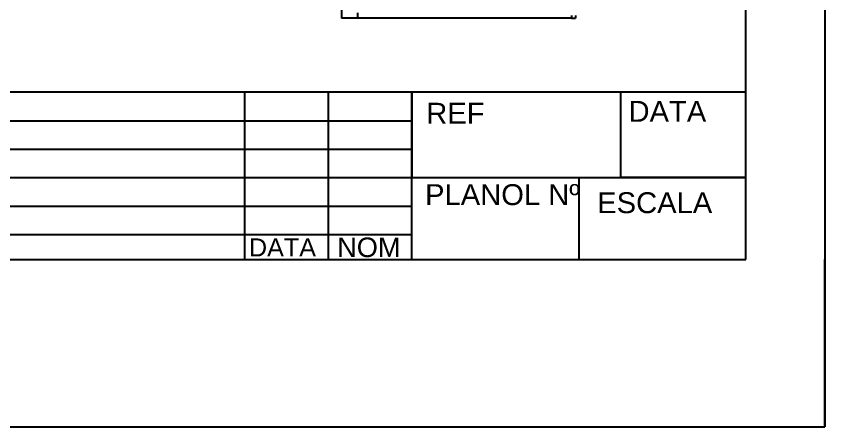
# Model space of a CAD drawing. Header units: millimetres. Extents: x 2377 to 4712, y -254 to 3188.
# Drawn here: x 2700.5 to 2797.3, y 1677.7 to 1726.8 of the extents above; entities that cross this region are included whole.
import ezdxf

# ---------------------------------------------------------------- set-up
doc = ezdxf.new("R2010")
doc.units = ezdxf.units.MM
doc.styles.get("Standard").update_dxf_attribs({"font": 'arial.ttf'})

msp = doc.modelspace()

# ---------------------------------------------------------------- linework, layer by layer
at = {"transparency": 33554687}
for p, q in [((2797.315, 1974.708), (2797.315, 1677.708)), ((2787.855, 1697.708), (2787.855, 1959.708)), ((2739.433, 1747.561), (2739.433, 1726.557)), ((2741.355, 1727.228), (2741.355, 1726.557)), ((2766.987, 1726.893), (2766.987, 1726.557)), ((2767.471, 1726.893), (2767.471, 1726.557)), ((2766.987, 1726.557), (2739.433, 1726.557)), ((2766.987, 1726.557), (2767.471, 1726.557)), ((2787.855, 1717.708), (2392.365, 1717.708)), ((2727.875, 1697.708), (2727.875, 1717.708)), ((2737.875, 1697.708), (2737.875, 1717.708)), ((2747.875, 1697.708), (2747.875, 1717.708)), ((2747.875, 1717.708), (2747.875, 1707.508)), ((2772.895, 1707.508), (2772.895, 1717.708)), ((2787.855, 1697.708), (2787.855, 1717.708)), ((2659.865, 1714.308), (2747.875, 1714.308)), ((2659.865, 1710.908), (2747.875, 1710.908)), ((2659.865, 1707.508), (2747.875, 1707.508)), ((2747.875, 1707.508), (2787.855, 1707.508)), ((2747.875, 1707.508), (2767.865, 1707.508)), ((2767.865, 1707.508), (2767.865, 1697.708)), ((2787.855, 1707.508), (2772.895, 1707.508)), ((2659.865, 1704.108), (2747.875, 1704.108)), ((2659.865, 1700.708), (2747.875, 1700.708)), ((2669.425, 1697.708), (2727.875, 1697.708)), ((2727.875, 1697.708), (2737.875, 1697.708)), ((2737.875, 1697.708), (2747.875, 1697.708)), ((2747.875, 1697.708), (2767.865, 1697.708)), ((2767.865, 1697.708), (2787.855, 1697.708)), ((2797.315, 1677.708), (2797.315, 1697.708)), ((2377.315, 1677.708), (2797.315, 1677.708))]:
    msp.add_line(p, q, dxfattribs=at)

# ---------------------------------------------------------------- texts
at = {"transparency": 33554687, "attachment_point": 1}
for s, width, gutter_width, heights, insert, char_height in [('REF', 14.59099, 12.5, [0], (2749.584, 1716.449), 2.5), ('DATA', 13.39244, 12.5, [0], (2773.805, 1716.684), 2.5), ('PLANOL Nº', 23.59117, 12.5, [4.437], (2749.441, 1706.722), 2.5), ('ESCALA', 18.97916, 12.5, [0], (2770.055, 1705.757), 2.5), ('DATA', 8.58455, 10.776, [0], (2728.352, 1700.235), 2.1551), ('NOM', 9.28647, 11.657, [0], (2738.908, 1700.338), 2.3314)]:
    msp.add_mtext_dynamic_manual_height_columns(s, width=width, gutter_width=gutter_width, heights=heights, dxfattribs=dict(at, insert=insert, char_height=char_height))

doc.saveas('drawing.dxf')
